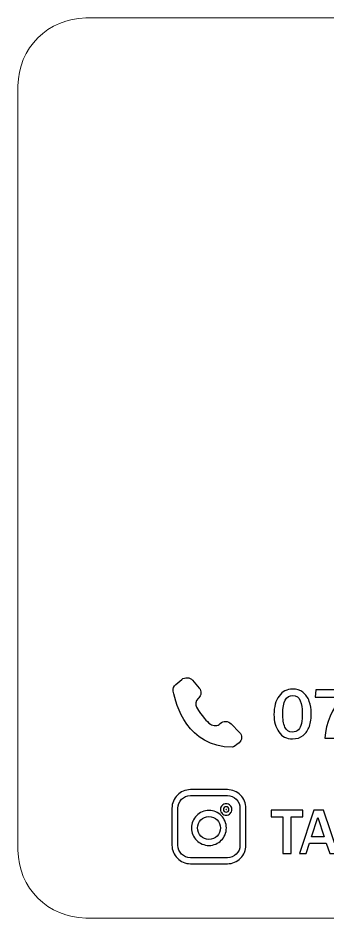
# Model space of a CAD drawing. Header units: millimetres. Extents: x -79 to 26, y -25 to 24.
# Drawn here: x -79.08 to -65.41, y -20.49 to 19.31 of the extents above; entities that cross this region are included whole.
import ezdxf

# ---------------------------------------------------------------- set-up
doc = ezdxf.new("R2010")
doc.units = ezdxf.units.MM
doc.header["$MEASUREMENT"] = 0
doc.layers.add('Layer 1', color=7, linetype='Continuous')

msp = doc.modelspace()

# ---------------------------------------------------------------- linework, layer by layer
at = {"layer": 'Layer 1', "color": 250, "lineweight": 18}
msp.add_open_spline([(-76.0797, 19.3105), (-76.0797, 19.3105), (-42.2797, 19.3105), (-42.2797, 19.3105), (-40.6274, 19.3105), (-39.2797, 17.9628), (-39.2797, 16.3105), (-39.2797, 16.3105), (-39.2797, -17.4895), (-39.2797, -17.4895), (-39.2797, -19.1418), (-40.6274, -20.4895), (-42.2797, -20.4895), (-42.2797, -20.4895), (-76.0797, -20.4895), (-76.0797, -20.4895), (-77.732, -20.4895), (-79.0797, -19.1418), (-79.0797, -17.4895), (-79.0797, -17.4895), (-79.0797, 16.3105), (-79.0797, 16.3105), (-79.0797, 17.9628), (-77.732, 19.3105), (-76.0797, 19.3105)], degree=3, knots=[0, 0, 0, 0, 0.125, 0.125, 0.125, 0.25, 0.25, 0.25, 0.375, 0.375, 0.375, 0.5, 0.5, 0.5, 0.625, 0.625, 0.625, 0.75, 0.75, 0.75, 0.875, 0.875, 0.875, 1, 1, 1, 1], dxfattribs=at)
at = {"layer": 'Layer 1', "color": 240}
for points, knots in [([(-71.1137, -10.7846), (-71.1137, -10.7846), (-71.0842, -10.7572), (-71.0842, -10.7572), (-70.9585, -10.6408), (-70.9477, -10.4515), (-71.0597, -10.3226), (-71.0597, -10.3226), (-71.3585, -9.9789), (-71.3585, -9.9789), (-71.4784, -9.8403), (-71.694, -9.8235), (-71.836, -9.941), (-71.836, -9.941), (-72.0966, -10.157), (-72.0966, -10.157), (-72.1865, -10.2314), (-72.2278, -10.3447), (-72.2068, -10.4567), (-72.0945, -11.0584), (-71.5854, -12.9238), (-69.5951, -12.9398), (-69.55, -12.9404), (-69.4209, -12.842), (-69.2992, -12.74), (-69.1564, -12.6201), (-69.1449, -12.4116), (-69.2748, -12.2793), (-69.2748, -12.2793), (-69.6469, -11.8993), (-69.6469, -11.8993), (-69.776, -11.7681), (-69.9927, -11.7639), (-70.1268, -11.8899), (-70.2464, -12.0026), (-70.4339, -12.0142), (-70.5669, -11.9159), (-70.7271, -11.7975), (-70.9438, -11.5775), (-71.1741, -11.1704), (-71.2459, -11.0434), (-71.222, -10.8851), (-71.1137, -10.7846)], [0, 0, 0, 0, 0.0714286, 0.0714286, 0.0714286, 0.1428571, 0.1428571, 0.1428571, 0.2142857, 0.2142857, 0.2142857, 0.2857143, 0.2857143, 0.2857143, 0.3571429, 0.3571429, 0.3571429, 0.4285714, 0.4285714, 0.4285714, 0.5, 0.5, 0.5, 0.5714286, 0.5714286, 0.5714286, 0.6428571, 0.6428571, 0.6428571, 0.7142857, 0.7142857, 0.7142857, 0.7857143, 0.7857143, 0.7857143, 0.8571429, 0.8571429, 0.8571429, 0.9285714, 0.9285714, 0.9285714, 1, 1, 1, 1]), ([(-66.9333, -12.5685), (-67.1955, -12.5685), (-67.3977, -12.467), (-67.5397, -12.2637), (-67.682, -12.0607), (-67.753, -11.8022), (-67.753, -11.4888), (-67.753, -11.1506), (-67.6786, -10.8784), (-67.5295, -10.6723), (-67.3806, -10.4667), (-67.181, -10.3636), (-66.9302, -10.3636), (-66.7495, -10.3636), (-66.5968, -10.412), (-66.4719, -10.5084), (-66.3472, -10.6055), (-66.2541, -10.7396), (-66.1929, -10.9116), (-66.1318, -11.0833), (-66.1013, -11.2445), (-66.1013, -11.3949), (-66.1013, -11.6468), (-66.13, -11.8535), (-66.1873, -12.0144), (-66.2449, -12.1759), (-66.3362, -12.3087), (-66.4616, -12.4128), (-66.587, -12.5167), (-66.7443, -12.5685), (-66.9333, -12.5685)], [0, 0, 0, 0, 0.1, 0.1, 0.1, 0.2, 0.2, 0.2, 0.3, 0.3, 0.3, 0.4, 0.4, 0.4, 0.5, 0.5, 0.5, 0.6, 0.6, 0.6, 0.7, 0.7, 0.7, 0.8, 0.8, 0.8, 0.9, 0.9, 0.9, 1, 1, 1, 1]), ([(-66.9349, -12.2661), (-66.8263, -12.2661), (-66.7385, -12.2327), (-66.6717, -12.1659), (-66.6049, -12.0991), (-66.5594, -12.0055), (-66.5352, -11.8853), (-66.5113, -11.7652), (-66.4992, -11.5992), (-66.4992, -11.3867), (-66.4992, -11.2113), (-66.5289, -11.0447), (-66.5878, -10.8871), (-66.6467, -10.7291), (-66.76, -10.6504), (-66.927, -10.6504), (-67.2176, -10.6504), (-67.3628, -10.9189), (-67.3628, -11.4559), (-67.3628, -11.6994), (-67.332, -11.8953), (-67.2702, -12.0436), (-67.2087, -12.1922), (-67.0969, -12.2661), (-66.9349, -12.2661)], [0, 0, 0, 0, 0.125, 0.125, 0.125, 0.25, 0.25, 0.25, 0.375, 0.375, 0.375, 0.5, 0.5, 0.5, 0.625, 0.625, 0.625, 0.75, 0.75, 0.75, 0.875, 0.875, 0.875, 1, 1, 1, 1]), ([(-65.896, -10.3963), (-65.896, -10.3963), (-64.3774, -10.3963), (-64.3774, -10.3963), (-64.3774, -10.3963), (-64.3774, -10.6691), (-64.3774, -10.6691), (-64.6409, -11.0109), (-64.8154, -11.3072), (-64.9017, -11.5578), (-64.9877, -11.8087), (-65.0397, -12.1342), (-65.0576, -12.5358), (-65.0576, -12.5358), (-65.4978, -12.5358), (-65.4978, -12.5358), (-65.4615, -11.8429), (-65.197, -11.2404), (-64.705, -10.7274), (-64.705, -10.7274), (-65.9288, -10.7274), (-65.9288, -10.7274), (-65.9288, -10.7274), (-65.896, -10.3963), (-65.896, -10.3963)], [0, 0, 0, 0, 0.125, 0.125, 0.125, 0.25, 0.25, 0.25, 0.375, 0.375, 0.375, 0.5, 0.5, 0.5, 0.625, 0.625, 0.625, 0.75, 0.75, 0.75, 0.875, 0.875, 0.875, 1, 1, 1, 1]), ([(-69.8163, -18.0895), (-69.8163, -18.0895), (-71.4459, -18.0895), (-71.4459, -18.0895), (-71.6731, -18.0895), (-71.879, -17.9972), (-72.0278, -17.8484), (-72.1768, -17.6995), (-72.269, -17.4936), (-72.269, -17.2664), (-72.269, -17.2664), (-72.269, -15.6368), (-72.269, -15.6368), (-72.269, -15.4097), (-72.1768, -15.2038), (-72.0278, -15.0548), (-71.879, -14.906), (-71.6731, -14.8138), (-71.4459, -14.8138), (-71.4459, -14.8138), (-69.8163, -14.8138), (-69.8163, -14.8138), (-69.5896, -14.8138), (-69.384, -14.9061), (-69.2349, -15.0552), (-69.0857, -15.2038), (-68.9935, -15.4097), (-68.9935, -15.6368), (-68.9935, -15.6368), (-68.9935, -17.2664), (-68.9935, -17.2664), (-68.9935, -17.4936), (-69.0857, -17.6994), (-69.2346, -17.8484), (-69.384, -17.9971), (-69.5896, -18.0895), (-69.8163, -18.0895)], [0, 0, 0, 0, 0.0833333, 0.0833333, 0.0833333, 0.1666667, 0.1666667, 0.1666667, 0.25, 0.25, 0.25, 0.3333333, 0.3333333, 0.3333333, 0.4166667, 0.4166667, 0.4166667, 0.5, 0.5, 0.5, 0.5833333, 0.5833333, 0.5833333, 0.6666667, 0.6666667, 0.6666667, 0.75, 0.75, 0.75, 0.8333333, 0.8333333, 0.8333333, 0.9166667, 0.9166667, 0.9166667, 1, 1, 1, 1]), ([(-71.4459, -17.8265), (-71.4459, -17.8265), (-69.8163, -17.8265), (-69.8163, -17.8265), (-69.6614, -17.8265), (-69.5214, -17.7639), (-69.4205, -17.663), (-69.3192, -17.5612), (-69.2565, -17.421), (-69.2565, -17.2664), (-69.2565, -17.2664), (-69.2565, -15.6368), (-69.2565, -15.6368), (-69.2565, -15.4822), (-69.3192, -15.3421), (-69.4205, -15.2408), (-69.5214, -15.1394), (-69.6614, -15.0767), (-69.8163, -15.0767), (-69.8163, -15.0767), (-71.4459, -15.0767), (-71.4459, -15.0767), (-71.6006, -15.0767), (-71.7407, -15.1395), (-71.8419, -15.2407), (-71.9432, -15.342), (-72.006, -15.4822), (-72.006, -15.6368), (-72.006, -15.6368), (-72.006, -17.2664), (-72.006, -17.2664), (-72.006, -17.421), (-71.9432, -17.5612), (-71.8419, -17.6625), (-71.7407, -17.7638), (-71.6006, -17.8265), (-71.4459, -17.8265)], [0, 0, 0, 0, 0.0833333, 0.0833333, 0.0833333, 0.1666667, 0.1666667, 0.1666667, 0.25, 0.25, 0.25, 0.3333333, 0.3333333, 0.3333333, 0.4166667, 0.4166667, 0.4166667, 0.5, 0.5, 0.5, 0.5833333, 0.5833333, 0.5833333, 0.6666667, 0.6666667, 0.6666667, 0.75, 0.75, 0.75, 0.8333333, 0.8333333, 0.8333333, 0.9166667, 0.9166667, 0.9166667, 1, 1, 1, 1]), ([(-69.6151, -15.6889), (-69.6151, -15.7589), (-69.6437, -15.8224), (-69.6894, -15.8681), (-69.7358, -15.914), (-69.7993, -15.9425), (-69.8686, -15.9425), (-69.9385, -15.9425), (-70.0018, -15.9141), (-70.0477, -15.8682), (-70.0934, -15.8217), (-70.1218, -15.7585), (-70.1218, -15.6889), (-70.1218, -15.6194), (-70.0935, -15.5561), (-70.0478, -15.5102), (-70.0019, -15.4638), (-69.9386, -15.4354), (-69.8686, -15.4354), (-69.7988, -15.4354), (-69.7352, -15.4638), (-69.6894, -15.5097), (-69.6435, -15.5555), (-69.6151, -15.6189), (-69.6151, -15.6889)], [0, 0, 0, 0, 0.125, 0.125, 0.125, 0.25, 0.25, 0.25, 0.375, 0.375, 0.375, 0.5, 0.5, 0.5, 0.625, 0.625, 0.625, 0.75, 0.75, 0.75, 0.875, 0.875, 0.875, 1, 1, 1, 1]), ([(-69.8589, -16.5091), (-69.8589, -16.7217), (-69.9455, -16.9146), (-70.0852, -17.0544), (-70.2246, -17.1943), (-70.4175, -17.2807), (-70.6305, -17.2807), (-70.843, -17.2807), (-71.0359, -17.1941), (-71.1756, -17.0544), (-71.3154, -16.9151), (-71.4018, -16.7221), (-71.4018, -16.5091), (-71.4018, -16.2964), (-71.3153, -16.1038), (-71.1758, -15.9641), (-71.036, -15.8242), (-70.8431, -15.7376), (-70.6305, -15.7376), (-70.4175, -15.7376), (-70.2246, -15.824), (-70.0849, -15.9636), (-69.9453, -16.1032), (-69.8589, -16.2961), (-69.8589, -16.5091)], [0, 0, 0, 0, 0.125, 0.125, 0.125, 0.25, 0.25, 0.25, 0.375, 0.375, 0.375, 0.5, 0.5, 0.5, 0.625, 0.625, 0.625, 0.75, 0.75, 0.75, 0.875, 0.875, 0.875, 1, 1, 1, 1]), ([(-69.8686, -15.6979), (-69.8686, -15.6979), (-69.8686, -15.6896), (-69.8686, -15.6896), (-69.8686, -15.6896), (-69.8744, -15.6954), (-69.8744, -15.6954), (-69.8744, -15.6954), (-69.8686, -15.6979), (-69.8686, -15.6979)], [0, 0, 0, 0, 0.3333333, 0.3333333, 0.3333333, 0.6666667, 0.6666667, 0.6666667, 1, 1, 1, 1]), ([(-69.8686, -15.6883), (-69.8686, -15.6883), (-69.8686, -15.6801), (-69.8686, -15.6801), (-69.8686, -15.6801), (-69.8741, -15.6828), (-69.8741, -15.6828), (-69.8741, -15.6828), (-69.8686, -15.6883), (-69.8686, -15.6883)], [0, 0, 0, 0, 0.3333333, 0.3333333, 0.3333333, 0.6666667, 0.6666667, 0.6666667, 1, 1, 1, 1]), ([(-69.8623, -15.6826), (-69.8623, -15.6826), (-69.8686, -15.6801), (-69.8686, -15.6801), (-69.8686, -15.6801), (-69.8686, -15.6883), (-69.8686, -15.6883), (-69.8686, -15.6883), (-69.8623, -15.6826), (-69.8623, -15.6826)], [0, 0, 0, 0, 0.3333333, 0.3333333, 0.3333333, 0.6666667, 0.6666667, 0.6666667, 1, 1, 1, 1]), ([(-69.8686, -15.6895), (-69.8686, -15.6895), (-69.8627, -15.6954), (-69.8627, -15.6954), (-69.8627, -15.6954), (-69.8686, -15.6979), (-69.8686, -15.6979), (-69.8686, -15.6979), (-69.8686, -15.6895), (-69.8686, -15.6895)], [0, 0, 0, 0, 0.3333333, 0.3333333, 0.3333333, 0.6666667, 0.6666667, 0.6666667, 1, 1, 1, 1]), ([(-69.8683, -15.6887), (-69.8683, -15.6887), (-69.8621, -15.6827), (-69.8621, -15.6827), (-69.8621, -15.6827), (-69.8683, -15.6887), (-69.8683, -15.6887)], [0, 0, 0, 0, 0.5, 0.5, 0.5, 1, 1, 1, 1]), ([(-69.8624, -15.6953), (-69.8624, -15.6953), (-69.8683, -15.6893), (-69.8683, -15.6893), (-69.8683, -15.6893), (-69.8624, -15.6953), (-69.8624, -15.6953)], [0, 0, 0, 0, 0.5, 0.5, 0.5, 1, 1, 1, 1]), ([(-69.8682, -15.6892), (-69.8682, -15.6892), (-69.8623, -15.6953), (-69.8623, -15.6953), (-69.8623, -15.6953), (-69.8682, -15.6892), (-69.8682, -15.6892)], [0, 0, 0, 0, 0.5, 0.5, 0.5, 1, 1, 1, 1]), ([(-69.8679, -15.6889), (-69.8679, -15.6889), (-69.8593, -15.6889), (-69.8593, -15.6889), (-69.8593, -15.6889), (-69.8621, -15.6831), (-69.8621, -15.6831), (-69.8621, -15.6831), (-69.8679, -15.6889), (-69.8679, -15.6889)], [0, 0, 0, 0, 0.3333333, 0.3333333, 0.3333333, 0.6666667, 0.6666667, 0.6666667, 1, 1, 1, 1]), ([(-69.8593, -15.6889), (-69.8593, -15.6889), (-69.8679, -15.6889), (-69.8679, -15.6889), (-69.8679, -15.6889), (-69.8621, -15.6948), (-69.8621, -15.6948), (-69.8621, -15.6948), (-69.8593, -15.6889), (-69.8593, -15.6889)], [0, 0, 0, 0, 0.3333333, 0.3333333, 0.3333333, 0.6666667, 0.6666667, 0.6666667, 1, 1, 1, 1]), ([(-66.9901, -17.6311), (-66.9901, -17.6311), (-67.3609, -17.6311), (-67.3609, -17.6311), (-67.3609, -17.6311), (-67.3609, -16.011), (-67.3609, -16.011), (-67.3609, -16.011), (-67.8705, -16.011), (-67.8705, -16.011), (-67.8705, -16.011), (-67.8705, -15.7146), (-67.8705, -15.7146), (-67.8705, -15.7146), (-66.4805, -15.7146), (-66.4805, -15.7146), (-66.4805, -15.7146), (-66.4805, -16.011), (-66.4805, -16.011), (-66.4805, -16.011), (-66.9901, -16.011), (-66.9901, -16.011), (-66.9901, -16.011), (-66.9901, -17.6311), (-66.9901, -17.6311)], [0, 0, 0, 0, 0.125, 0.125, 0.125, 0.25, 0.25, 0.25, 0.375, 0.375, 0.375, 0.5, 0.5, 0.5, 0.625, 0.625, 0.625, 0.75, 0.75, 0.75, 0.875, 0.875, 0.875, 1, 1, 1, 1]), ([(-64.9148, -17.6311), (-64.9148, -17.6311), (-65.284, -17.6311), (-65.284, -17.6311), (-65.284, -17.6311), (-65.437, -17.1748), (-65.437, -17.1748), (-65.437, -17.1748), (-66.1744, -17.1748), (-66.1744, -17.1748), (-66.1744, -17.1748), (-66.3246, -17.6311), (-66.3246, -17.6311), (-66.3246, -17.6311), (-66.6196, -17.6311), (-66.6196, -17.6311), (-66.6196, -17.6311), (-65.9835, -15.7146), (-65.9835, -15.7146), (-65.9835, -15.7146), (-65.558, -15.7146), (-65.558, -15.7146), (-65.558, -15.7146), (-64.9148, -17.6311), (-64.9148, -17.6311)], [0, 0, 0, 0, 0.125, 0.125, 0.125, 0.25, 0.25, 0.25, 0.375, 0.375, 0.375, 0.5, 0.5, 0.5, 0.625, 0.625, 0.625, 0.75, 0.75, 0.75, 0.875, 0.875, 0.875, 1, 1, 1, 1]), ([(-70.2706, -16.8688), (-70.1786, -16.7772), (-70.1219, -16.65), (-70.1219, -16.5091), (-70.1219, -16.3687), (-70.1789, -16.2414), (-70.2708, -16.1495), (-70.3628, -16.0576), (-70.4901, -16.0006), (-70.6305, -16.0006), (-70.7712, -16.0006), (-70.8983, -16.0573), (-70.9899, -16.149), (-71.0818, -16.241), (-71.1388, -16.3684), (-71.1388, -16.5091), (-71.1388, -16.6496), (-71.0819, -16.7769), (-70.99, -16.8688), (-70.8984, -16.961), (-70.7712, -17.0177), (-70.6305, -17.0177), (-70.4901, -17.0177), (-70.3628, -16.9607), (-70.2706, -16.8688)], [0, 0, 0, 0, 0.125, 0.125, 0.125, 0.25, 0.25, 0.25, 0.375, 0.375, 0.375, 0.5, 0.5, 0.5, 0.625, 0.625, 0.625, 0.75, 0.75, 0.75, 0.875, 0.875, 0.875, 1, 1, 1, 1]), ([(-65.5299, -16.8982), (-65.5299, -16.8982), (-65.8091, -16.043), (-65.8091, -16.043), (-65.8091, -16.043), (-66.0886, -16.8982), (-66.0886, -16.8982), (-66.0886, -16.8982), (-65.5299, -16.8982), (-65.5299, -16.8982)], [0, 0, 0, 0, 0.3333333, 0.3333333, 0.3333333, 0.6666667, 0.6666667, 0.6666667, 1, 1, 1, 1])]:
    msp.add_open_spline(points, degree=3, knots=knots, dxfattribs=at)
at = {"layer": 'Layer 1', "color": 250}
msp.add_open_spline([(-69.7466, -15.6889), (-69.7466, -15.7563), (-69.8013, -15.811), (-69.8686, -15.811), (-69.9359, -15.811), (-69.9904, -15.7563), (-69.9904, -15.6889), (-69.9904, -15.6213), (-69.9359, -15.5669), (-69.8686, -15.5669), (-69.8013, -15.5669), (-69.7466, -15.6213), (-69.7466, -15.6889)], degree=3, knots=[0, 0, 0, 0, 0.25, 0.25, 0.25, 0.5, 0.5, 0.5, 0.75, 0.75, 0.75, 1, 1, 1, 1], dxfattribs=at)

doc.saveas('drawing.dxf')
